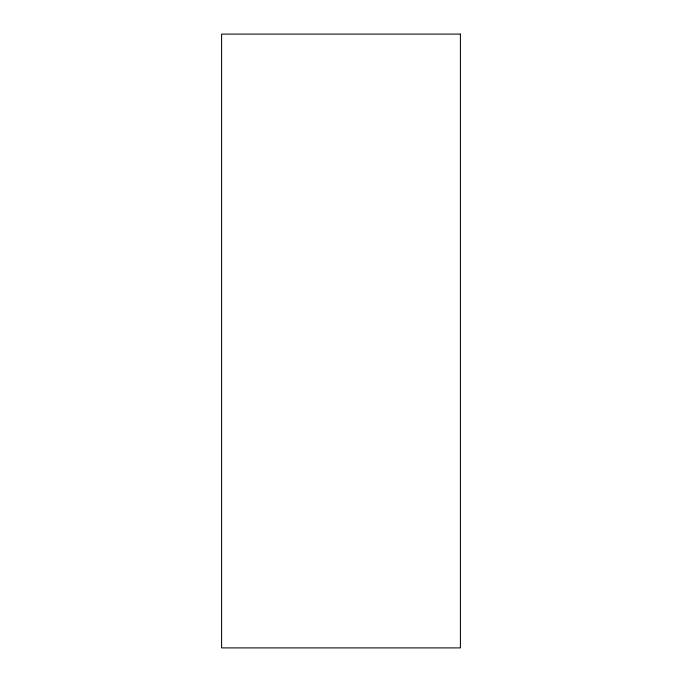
<?xml version="1.0" encoding="UTF-8"?>
<svg xmlns="http://www.w3.org/2000/svg" width="682" height="682" viewBox="0 0 682 682"><rect width="100%" height="100%" fill="white"/><g stroke="black" fill="none" stroke-linecap="round" stroke-linejoin="round"><path stroke-width="1.02" d="M460.418 34.1L221.582 34.1L221.582 647.9L460.418 647.9L460.418 34.1"/></g></svg>
